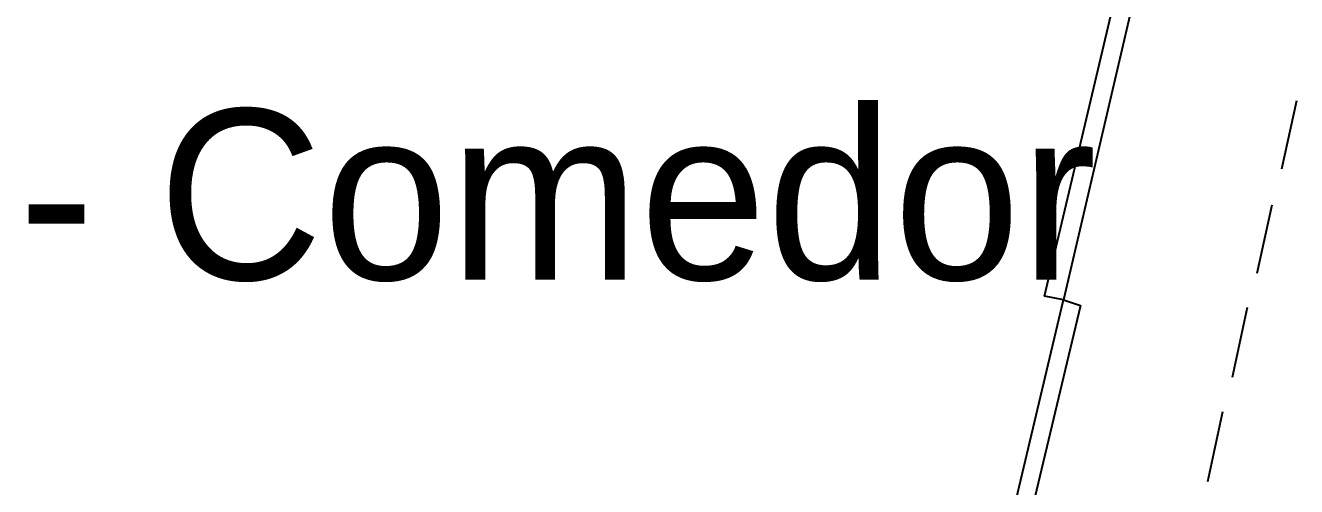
# Model space of a CAD drawing. Header units: feet. Extents: x -84 to 198, y -22 to 181.
# Drawn here: x 79.69 to 88.63, y 22.7 to 25.95 of the extents above; entities that cross this region are included whole.
import ezdxf
from ezdxf.enums import TextEntityAlignment as Align

# ---------------------------------------------------------------- set-up
doc = ezdxf.new("R2010")
doc.units = ezdxf.units.FT
doc.layers.add('A-LINEA', color=7, linetype='CONTINUOUS')
doc.layers.add('A-NOMBRE-ESPACIO', color=2, linetype='CONTINUOUS')

msp = doc.modelspace()

# ---------------------------------------------------------------- linework, layer by layer
at = {"layer": 'A-LINEA'}
for p, q in [((88.6267, 25.4178), (88.52, 24.9378)), ((88.4533, 24.6844), (88.3467, 24.2044)), ((88.28, 23.9644), (88.1733, 23.4711)), ((88.1067, 23.2311), (88, 22.7378))]:
    msp.add_line(p, q, dxfattribs=at)
for points in [[(86.8533, 24.0444), (87.5067, 26.8044), (87.6267, 26.7644), (86.9867, 24.0178), (86.8533, 24.0444)], [(87.1067, 23.9778), (86.4533, 21.2311), (86.3333, 21.2578), (86.9867, 24.0178), (87.1067, 23.9778)]]:
    msp.add_lwpolyline(points, dxfattribs=at)

# ---------------------------------------------------------------- texts
at = {"layer": 'A-NOMBRE-ESPACIO'}
msp.add_text('Sala - Comedor', height=1.2, dxfattribs=at).set_placement((81.6, 24.16), align=Align.CENTER)

doc.saveas('drawing.dxf')
